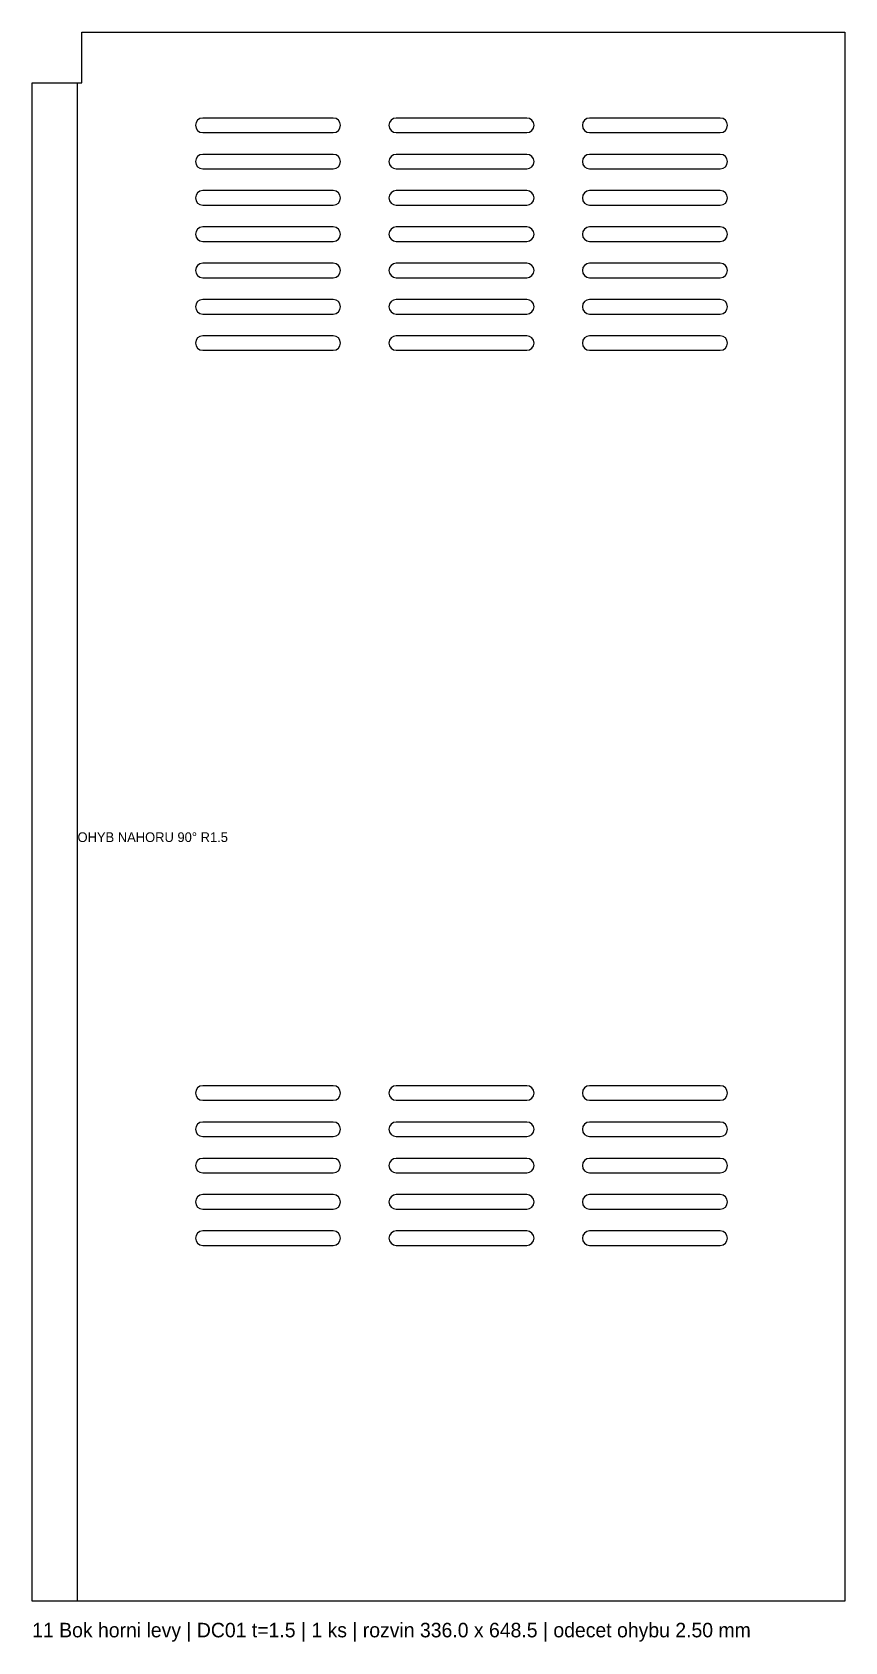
# Model space of a CAD drawing. Header units: millimetres. Extents: x 0 to 336, y -17 to 648.
import ezdxf

# ---------------------------------------------------------------- set-up
doc = ezdxf.new("R2010")
doc.units = ezdxf.units.MM
for name, color, linetype in [('BEND', 1, 'Continuous'), ('CUT', 7, 'CONTINUOUS'), ('TEXT', 3, 'CONTINUOUS')]:
    doc.layers.add(name, color=color, linetype=linetype)

msp = doc.modelspace()

# ---------------------------------------------------------------- linework, layer by layer
at = {"layer": 'BEND'}
msp.add_line((18.75, 0), (18.75, 627.5), dxfattribs=at)
at = {"layer": 'CUT'}
for p, q in [((20.5, 627.5), (20.5, 648.5)), ((20.5, 648.5), (336, 648.5)), ((336, 648.5), (336, 0)), ((0, 0), (0, 627.5)), ((0, 627.5), (20.5, 627.5)), ((124.5, 613), (70.5, 613)), ((204.5, 613), (150.5, 613)), ((284.5, 613), (230.5, 613)), ((70.5, 607), (124.5, 607)), ((150.5, 607), (204.5, 607)), ((230.5, 607), (284.5, 607)), ((124.5, 598), (70.5, 598)), ((204.5, 598), (150.5, 598)), ((284.5, 598), (230.5, 598)), ((70.5, 592), (124.5, 592)), ((150.5, 592), (204.5, 592)), ((230.5, 592), (284.5, 592)), ((124.5, 583), (70.5, 583)), ((204.5, 583), (150.5, 583)), ((284.5, 583), (230.5, 583)), ((70.5, 577), (124.5, 577)), ((150.5, 577), (204.5, 577)), ((230.5, 577), (284.5, 577)), ((124.5, 568), (70.5, 568)), ((204.5, 568), (150.5, 568)), ((284.5, 568), (230.5, 568)), ((70.5, 562), (124.5, 562)), ((150.5, 562), (204.5, 562)), ((230.5, 562), (284.5, 562)), ((124.5, 553), (70.5, 553)), ((204.5, 553), (150.5, 553)), ((284.5, 553), (230.5, 553)), ((70.5, 547), (124.5, 547)), ((150.5, 547), (204.5, 547)), ((230.5, 547), (284.5, 547)), ((124.5, 538), (70.5, 538)), ((204.5, 538), (150.5, 538)), ((284.5, 538), (230.5, 538)), ((70.5, 532), (124.5, 532)), ((150.5, 532), (204.5, 532)), ((230.5, 532), (284.5, 532)), ((124.5, 523), (70.5, 523)), ((204.5, 523), (150.5, 523)), ((284.5, 523), (230.5, 523)), ((70.5, 517), (124.5, 517)), ((150.5, 517), (204.5, 517)), ((230.5, 517), (284.5, 517)), ((124.5, 213), (70.5, 213)), ((204.5, 213), (150.5, 213)), ((284.5, 213), (230.5, 213)), ((70.5, 207), (124.5, 207)), ((150.5, 207), (204.5, 207)), ((230.5, 207), (284.5, 207)), ((124.5, 198), (70.5, 198)), ((204.5, 198), (150.5, 198)), ((284.5, 198), (230.5, 198)), ((70.5, 192), (124.5, 192)), ((150.5, 192), (204.5, 192)), ((230.5, 192), (284.5, 192)), ((124.5, 183), (70.5, 183)), ((204.5, 183), (150.5, 183)), ((284.5, 183), (230.5, 183)), ((70.5, 177), (124.5, 177)), ((150.5, 177), (204.5, 177)), ((230.5, 177), (284.5, 177)), ((124.5, 168), (70.5, 168)), ((204.5, 168), (150.5, 168)), ((284.5, 168), (230.5, 168)), ((70.5, 162), (124.5, 162)), ((150.5, 162), (204.5, 162)), ((230.5, 162), (284.5, 162)), ((124.5, 153), (70.5, 153)), ((70.5, 147), (124.5, 147)), ((204.5, 153), (150.5, 153)), ((150.5, 147), (204.5, 147)), ((284.5, 153), (230.5, 153)), ((230.5, 147), (284.5, 147)), ((336, 0), (0, 0))]:
    msp.add_line(p, q, dxfattribs=at)
for centre, start, end in [((70.5, 610), 90, 270), ((124.5, 610), -90, 90), ((150.5, 610), 90, 270), ((204.5, 610), -90, 90), ((230.5, 610), 90, 270), ((284.5, 610), -90, 90), ((70.5, 595), 90, 270), ((124.5, 595), -90, 90), ((150.5, 595), 90, 270), ((204.5, 595), -90, 90), ((230.5, 595), 90, 270), ((284.5, 595), -90, 90), ((70.5, 580), 90, 270), ((124.5, 580), -90, 90), ((150.5, 580), 90, 270), ((204.5, 580), -90, 90), ((230.5, 580), 90, 270), ((284.5, 580), -90, 90), ((70.5, 565), 90, 270), ((124.5, 565), -90, 90), ((150.5, 565), 90, 270), ((204.5, 565), -90, 90), ((230.5, 565), 90, 270), ((284.5, 565), -90, 90), ((70.5, 550), 90, 270), ((124.5, 550), -90, 90), ((150.5, 550), 90, 270), ((204.5, 550), -90, 90), ((230.5, 550), 90, 270), ((284.5, 550), -90, 90), ((70.5, 535), 90, 270), ((124.5, 535), -90, 90), ((150.5, 535), 90, 270), ((204.5, 535), -90, 90), ((230.5, 535), 90, 270), ((284.5, 535), -90, 90), ((70.5, 520), 90, 270), ((124.5, 520), -90, 90), ((150.5, 520), 90, 270), ((204.5, 520), -90, 90), ((230.5, 520), 90, 270), ((284.5, 520), -90, 90), ((70.5, 210), 90, 270), ((124.5, 210), -90, 90), ((150.5, 210), 90, 270), ((204.5, 210), -90, 90), ((230.5, 210), 90, 270), ((284.5, 210), -90, 90), ((70.5, 195), 90, 270), ((124.5, 195), -90, 90), ((150.5, 195), 90, 270), ((204.5, 195), -90, 90), ((230.5, 195), 90, 270), ((284.5, 195), -90, 90), ((70.5, 180), 90, 270), ((124.5, 180), -90, 90), ((150.5, 180), 90, 270), ((204.5, 180), -90, 90), ((230.5, 180), 90, 270), ((284.5, 180), -90, 90), ((70.5, 165), 90, 270), ((124.5, 165), -90, 90), ((150.5, 165), 90, 270), ((204.5, 165), -90, 90), ((230.5, 165), 90, 270), ((284.5, 165), -90, 90), ((70.5, 150), 90, 270), ((124.5, 150), -90, 90), ((150.5, 150), 90, 270), ((204.5, 150), -90, 90), ((230.5, 150), 90, 270), ((284.5, 150), -90, 90)]:
    msp.add_arc(centre, 3, start, end, dxfattribs=at)

# ---------------------------------------------------------------- texts
at = {"layer": 'TEXT'}
for s, height, p in [('OHYB NAHORU 90° R1.5', 4, (18.75, 313.75)), ('11 Bok horni levy | DC01 t=1.5 | 1 ks | rozvin 336.0 x 648.5 | odecet ohybu 2.50 mm', 6, (0, -15))]:
    msp.add_text(s, height=height, dxfattribs=at).set_placement(p)

doc.saveas('drawing.dxf')
